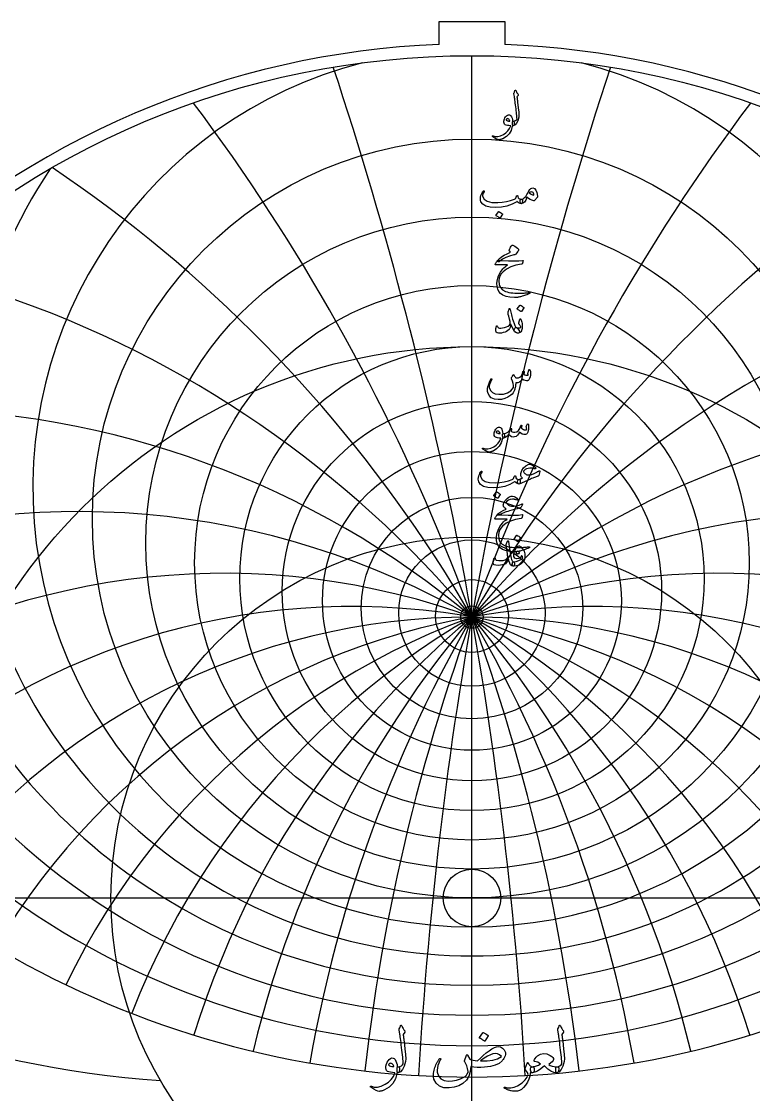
# Model space of a CAD drawing. Header units: millimetres. Extents: x -57 to 57, y -57 to 58.
# Drawn here: x -29.8 to 18.6, y -13 to 58.1 of the extents above; entities that cross this region are included whole.
import ezdxf

# ---------------------------------------------------------------- set-up
doc = ezdxf.new("R2010")
doc.units = ezdxf.units.MM
for name, color, linetype in [('CUT_INNER', 6, 'Continuous'), ('CUT_OUTER', 1, 'Continuous'), ('ENGRAVE', 7, 'Continuous'), ('ENGRAVE_FINE', 8, 'Continuous'), ('TEXT', 5, 'Continuous')]:
    doc.layers.add(name, color=color, linetype=linetype)

msp = doc.modelspace()

# ---------------------------------------------------------------- linework, layer by layer
at = {"layer": 'CUT_INNER'}
msp.add_circle((0, 0), 1.91, dxfattribs=at)
at = {"layer": 'CUT_OUTER'}
for points in [[(-2.17, 58.068), (2.17, 58.068), (2.17, 56.5382)], [(-2.17, 56.5382), (-2.17, 58.068)]]:
    msp.add_lwpolyline(points, dxfattribs=at)
for centre, radius, start, end in [((-0.0002, -0.0001), 56.5799, 134.296617, 87.801785), ((-0.0009, 0.0013), 56.5785, 92.197186, 134.297159)]:
    msp.add_arc(centre, radius, start, end, dxfattribs=at)
at = {"layer": 'ENGRAVE'}
for points in [[(0, -55.8), (0, 55.8)], [(-55.8, 0), (55.8, 0)]]:
    msp.add_lwpolyline(points, dxfattribs=at)
for centre, radius in [((0, 0), 55.8), ((0, 25.1369), 25.1369), ((0, 23.5101), 21.5959), ((0, 22.2027), 18.3636), ((0, 0), 36.5261), ((0, 21.1556), 15.3705), ((0, 20.326), 12.5622), ((0, 19.6827), 9.8956), ((0, 19.2029), 7.3349), ((0, 0), 23.9096), ((0, 18.8707), 4.8496), ((0, 18.6754), 2.4129), ((0, 18.611), 0.744)]:
    msp.add_circle(centre, radius, dxfattribs=at)
for centre, radius, start, end in [((0, 27.1655), 29.0797, 104.436571, 75.563429), ((0, 29.713), 33.552, 146.343028, 33.656972), ((0, 32.9507), 38.7358, 168.076059, 11.923941), ((0, 37.1375), 44.9014, 184.845211, 355.154789), ((0, 42.6833), 52.4704, 199.041634, 340.958366), ((0, -26.5378), 45.1487, 36, 144), ((0, -26.5378), 45.1487, 36, 144), ((0, 50.2738), 62.1419, 211.615649, 328.384351), ((-15.5311, 57.9629), 70.25, 235.026154, 265.845624)]:
    msp.add_arc(centre, radius, start, end, dxfattribs=at)
at = {"layer": 'ENGRAVE_FINE'}
for centre, radius, start, end in [((-256.0512, -26.5378), 260.0012, 3.256593, 18.285878), ((-256.0512, -26.5378), 260.0012, 3.256593, 18.285878), ((256.0512, -26.5378), 260.0012, 161.714122, 176.743407), ((256.0512, -26.5378), 260.0012, 161.714122, 176.743407), ((-124.0451, -26.5378), 132.0061, 6.558023, 36.869498), ((-124.0451, -26.5378), 132.0061, 6.558023, 36.869498), ((124.0451, -26.5378), 132.0061, 143.130502, 173.441977), ((124.0451, -26.5378), 132.0061, 143.130502, 173.441977), ((-78.1999, -26.5378), 90.2975, 9.951474, 56.069558), ((-78.1999, -26.5378), 90.2975, 9.951474, 56.069558), ((78.1999, -26.5378), 90.2975, 123.930442, 170.048526), ((78.1999, -26.5378), 90.2975, 123.930442, 170.048526), ((-53.8062, -26.5378), 70.239, 13.489072, 76.236453), ((-53.8062, -26.5378), 70.239, 13.489072, 76.236453), ((53.8062, -26.5378), 70.239, 103.763547, 166.510928), ((53.8062, -26.5378), 70.239, 103.763547, 166.510928), ((-37.8843, -26.5378), 58.9375, 17.231004, 97.725349), ((-37.8843, -26.5378), 58.9375, 17.231004, 97.725349), ((37.8843, -26.5378), 58.9375, 82.274651, 162.768996), ((37.8843, -26.5378), 58.9375, 82.274651, 162.768996), ((-26.0666, -26.5378), 52.1333, 21.249547, 120.755909), ((-26.0666, -26.5378), 52.1333, 21.249547, 120.755909), ((26.0666, -26.5378), 52.1333, 59.244091, 158.750453), ((26.0666, -26.5378), 52.1333, 59.244091, 158.750453), ((-16.4328, -26.5378), 48.0463, 25.634518, 130.214249), ((-16.4328, -26.5378), 48.0463, 25.634518, 130.214249), ((16.4328, -26.5378), 48.0463, 49.785751, 154.365482), ((16.4328, -26.5378), 48.0463, 49.785751, 154.365482), ((-7.9609, -26.5378), 45.8452, 30.500929, 137.66478), ((-7.9609, -26.5378), 45.8452, 30.500929, 137.66478), ((7.9609, -26.5378), 45.8452, 42.33522, 149.499071), ((7.9609, -26.5378), 45.8452, 42.33522, 149.499071), ((0, 106.0028), 124.6138, 243.541053, 296.458947)]:
    msp.add_arc(centre, radius, start, end, dxfattribs=at)
at = {"layer": 'TEXT'}
for points in [[(2.7885, 53.3384), (2.8108, 53.3923), (2.8281, 53.435), (2.8405, 53.4665), (2.8479, 53.4869), (2.8537, 53.4999), (2.8611, 53.5092), (2.8702, 53.5148), (2.8809, 53.5166), (2.8931, 53.5146), (2.9032, 53.5084), (2.9112, 53.4981), (2.9172, 53.4836), (2.9446, 53.4129), (2.9774, 53.3492), (3.0156, 53.2925), (3.0591, 53.2427), (3.0713, 53.2269), (3.0748, 53.2089), (3.0696, 53.1889), (3.0558, 53.1668), (2.9832, 53.0645), (2.9882, 53.0188), (2.9931, 52.9738), (2.9981, 52.9297), (3.003, 52.8863), (3.008, 52.8439), (3.0129, 52.8022), (3.0179, 52.7614), (3.0228, 52.7213), (3.0684, 52.3509), (3.0962, 52.0613), (3.1063, 51.8526), (3.0987, 51.7247), (3.0364, 51.4927), (2.9551, 51.3213), (2.8549, 51.2106), (2.7357, 51.1604), (2.7324, 51.1604), (2.7291, 51.1604), (2.7258, 51.1604), (2.7225, 51.1604), (2.7029, 51.179), (2.6903, 51.2215), (2.6848, 51.2879), (2.6862, 51.3782), (2.6893, 51.4117), (2.6986, 51.436), (2.714, 51.4513), (2.7357, 51.4574), (2.8194, 51.4742), (2.8891, 51.5045), (2.9448, 51.5484), (2.9865, 51.6059), (2.9837, 51.675), (2.9787, 51.7536), (2.9713, 51.8417), (2.9617, 51.9392), (2.9501, 52.0459), (2.9366, 52.1612), (2.9212, 52.2851), (2.904, 52.4177), (2.8881, 52.5481), (2.8735, 52.6652), (2.8601, 52.7692), (2.8479, 52.8599), (2.8374, 52.9375), (2.8289, 53.0018), (2.8225, 53.053), (2.8182, 53.0909), (2.7852, 53.279), (2.7842, 53.2976), (2.7844, 53.3137), (2.7858, 53.3273), (2.7885, 53.3384)], [(2.6697, 51.1241), (2.5924, 50.8525), (2.4626, 50.625), (2.2805, 50.4417), (2.046, 50.3024), (2.0132, 50.2883), (1.9808, 50.2756), (1.9489, 50.2644), (1.9173, 50.2546), (1.8864, 50.2465), (1.8563, 50.2402), (1.827, 50.2357), (1.7985, 50.2331), (1.7276, 50.2433), (1.6335, 50.2802), (1.5164, 50.3439), (1.3761, 50.4344), (1.361, 50.4474), (1.3522, 50.46), (1.3495, 50.4722), (1.353, 50.4839), (1.3608, 50.493), (1.3712, 50.4971), (1.3839, 50.4963), (1.3992, 50.4905), (1.545, 50.4433), (1.7086, 50.4435), (1.8899, 50.4912), (2.0889, 50.5862), (2.2514, 50.6966), (2.3859, 50.8263), (2.4923, 50.9754), (2.5707, 51.1439), (2.5701, 51.1499), (2.5682, 51.1547), (2.5651, 51.1582), (2.5608, 51.1604), (2.4472, 51.167), (2.3504, 51.1802), (2.2706, 51.2), (2.2077, 51.2264), (2.159, 51.2673), (2.1285, 51.3238), (2.1161, 51.396), (2.1219, 51.4838), (2.1238, 51.4955), (2.126, 51.5074), (2.1287, 51.5194), (2.1318, 51.5317), (2.1353, 51.5444), (2.1392, 51.5577), (2.1436, 51.5716), (2.1483, 51.5861), (2.1871, 51.6804), (2.2341, 51.7586), (2.2894, 51.8207), (2.3529, 51.8666), (2.4179, 51.8918), (2.4775, 51.8914), (2.5317, 51.8654), (2.5806, 51.8138), (2.6233, 51.7421), (2.6557, 51.6587), (2.6777, 51.5639), (2.6895, 51.4574), (2.696, 51.4576), (2.7023, 51.4579), (2.7084, 51.4584), (2.7142, 51.4591), (2.7201, 51.4598), (2.7262, 51.4603), (2.7325, 51.4606), (2.739, 51.4607), (2.7613, 51.456), (2.7786, 51.4418), (2.791, 51.4181), (2.7984, 51.3848), (2.8015, 51.3483), (2.8009, 51.3114), (2.7965, 51.2741), (2.7885, 51.2363), (2.778, 51.2031), (2.7662, 51.1794), (2.7532, 51.1652), (2.739, 51.1604), (2.6763, 51.1604), (2.6759, 51.1545), (2.6746, 51.1464), (2.6726, 51.1363), (2.6697, 51.1241)], [(2.5113, 51.4937), (2.4767, 51.5542), (2.4387, 51.5969), (2.3975, 51.6218), (2.3529, 51.629), (2.3263, 51.622), (2.3026, 51.6109), (2.2817, 51.5956), (2.2638, 51.5762), (2.258, 51.5659), (2.2572, 51.5548), (2.2613, 51.5428), (2.2704, 51.53), (2.3044, 51.5001), (2.3537, 51.4797), (2.4183, 51.4688), (2.4981, 51.4673), (2.5064, 51.469), (2.5113, 51.4739), (2.513, 51.4822), (2.5113, 51.4937)], [(4.0392, 47.042), (4.1425, 47.0053), (4.2281, 46.9017), (4.296, 46.7314), (4.3461, 46.4942), (4.348, 46.477), (4.3469, 46.462), (4.343, 46.449), (4.3362, 46.4381), (4.1547, 46.2104), (4.1421, 46.1965), (4.1275, 46.1881), (4.1108, 46.185), (4.092, 46.1873), (3.9687, 46.2293), (3.8527, 46.283), (3.7443, 46.3481), (3.6432, 46.4249), (3.5617, 46.2357), (3.4724, 46.1006), (3.3753, 46.0196), (3.2703, 45.9926), (3.2585, 45.9969), (3.2464, 46.0099), (3.2338, 46.0315), (3.2208, 46.0619), (3.2008, 46.1369), (3.1936, 46.1972), (3.1991, 46.2425), (3.2175, 46.2731), (3.2282, 46.2803), (3.2406, 46.2854), (3.2546, 46.2885), (3.2703, 46.2896), (3.3454, 46.3024), (3.4188, 46.3374), (3.4906, 46.3948), (3.5607, 46.4744), (3.5914, 46.5206), (3.6374, 46.5965), (3.6987, 46.7021), (3.7752, 46.8374), (3.835, 46.9269), (3.8989, 46.9908), (3.967, 47.0292), (4.0392, 47.042)], [(0.7524, 46.8308), (0.7642, 46.8436), (0.7763, 46.8489), (0.7889, 46.8469), (0.8019, 46.8374), (0.8118, 46.825), (0.8151, 46.811), (0.8118, 46.7953), (0.8019, 46.778), (0.7516, 46.7), (0.7194, 46.6278), (0.7054, 46.5614), (0.7095, 46.5008), (0.8128, 46.3015), (1.0139, 46.1625), (1.3128, 46.0837), (1.7094, 46.0652), (2.0037, 46.0868), (2.2861, 46.132), (2.5565, 46.2007), (2.8149, 46.2929), (2.8605, 46.3199), (2.8982, 46.3613), (2.9281, 46.4172), (2.9502, 46.4876), (2.9576, 46.5076), (2.97, 46.5214), (2.9873, 46.529), (3.0096, 46.5305), (3.0255, 46.5237), (3.0368, 46.5098), (3.0436, 46.489), (3.0459, 46.4612), (3.0614, 46.3923), (3.1045, 46.3407), (3.1752, 46.3065), (3.2736, 46.2896), (3.3091, 46.2817), (3.333, 46.2615), (3.3454, 46.2289), (3.3462, 46.184), (3.3342, 46.1002), (3.3181, 46.0404), (3.2979, 46.0045), (3.2736, 45.9926), (3.2012, 46.0021), (3.1325, 46.0305), (3.0676, 46.078), (3.0063, 46.1444), (3.0011, 46.147), (2.9923, 46.1452), (2.9797, 46.1388), (2.9634, 46.1279), (2.6557, 45.9546), (2.3199, 45.8309), (1.9561, 45.7566), (1.5642, 45.7319), (1.202, 45.7566), (0.9207, 45.8309), (0.7202, 45.9546), (0.6006, 46.1279), (0.5734, 46.2246), (0.5643, 46.3234), (0.5734, 46.4242), (0.6006, 46.5272), (0.6373, 46.6229), (0.6749, 46.7054), (0.7132, 46.7747), (0.7524, 46.8308)], [(3.8016, 46.7186), (3.8635, 46.667), (3.9336, 46.6245), (4.012, 46.5911), (4.0986, 46.5668), (4.0939, 46.6317), (4.0763, 46.6847), (4.046, 46.7258), (4.0029, 46.7549), (3.9532, 46.7699), (3.9031, 46.7689), (3.8525, 46.7518), (3.8016, 46.7186)], [(1.7523, 45.4613), (1.7564, 45.4654), (1.7622, 45.4679), (1.7696, 45.4687), (1.7787, 45.4679), (1.8428, 45.4419), (1.9033, 45.4101), (1.96, 45.3726), (2.013, 45.3293), (2.0182, 45.3227), (2.0204, 45.3161), (2.0198, 45.3095), (2.0163, 45.3029), (1.8612, 45.0521), (1.8554, 45.0461), (1.848, 45.0446), (1.8389, 45.0477), (1.8282, 45.0554), (1.8189, 45.062), (1.8043, 45.0719), (1.7843, 45.0851), (1.7589, 45.1016), (1.7278, 45.1214), (1.6904, 45.1445), (1.6469, 45.1709), (1.5972, 45.2006), (1.5906, 45.2055), (1.5873, 45.2105), (1.5873, 45.2154), (1.5906, 45.2204)], [(2.7852, 42.6046), (2.4969, 42.5294), (2.2424, 42.4322), (2.0217, 42.3132), (1.8348, 42.1723), (1.8061, 42.1507), (1.7795, 42.1385), (1.755, 42.1358), (1.7325, 42.1426), (1.7063, 42.1738), (1.7102, 42.2177), (1.7443, 42.2744), (1.8084, 42.3439), (1.96, 42.4697), (2.1343, 42.5832), (2.3312, 42.6842), (2.5509, 42.7729), (2.4882, 42.8653), (2.4764, 42.8884), (2.4709, 42.9115), (2.4715, 42.9346), (2.4783, 42.9577), (2.5226, 43.0458), (2.5633, 43.1186), (2.6002, 43.1762), (2.6334, 43.2184), (2.6546, 43.2384), (2.6755, 43.249), (2.6959, 43.25), (2.7159, 43.2415), (2.832, 43.1759), (2.9296, 43.1145), (3.0086, 43.0571), (3.069, 43.0039), (3.0808, 42.9868), (3.0863, 42.9652), (3.0857, 42.939), (3.0789, 42.9082), (3.0577, 42.8602), (3.0236, 42.8018), (2.9768, 42.7331), (2.9172, 42.6541), (2.9015, 42.6424), (2.8743, 42.6302), (2.8355, 42.6176), (2.7852, 42.6046)], [(2.0064, 42.2218), (2.4298, 42.207), (2.7959, 42.2053), (3.1047, 42.2169), (3.3561, 42.2416), (3.3638, 42.2426), (3.3705, 42.242), (3.3762, 42.2401), (3.3808, 42.2367), (3.3843, 42.232), (3.3862, 42.2264), (3.3867, 42.2197), (3.3858, 42.2119), (3.3793, 42.1818), (3.373, 42.1542), (3.3669, 42.129), (3.361, 42.1063), (3.3554, 42.0861), (3.3499, 42.0684), (3.3447, 42.0531), (3.3396, 42.0403), (3.3289, 42.0199), (3.3165, 42.0049), (3.3025, 41.9952), (3.2868, 41.9908), (2.9056, 41.9217), (2.574, 41.8135), (2.2919, 41.666), (2.0592, 41.4793), (1.9416, 41.3451), (1.8563, 41.203), (1.803, 41.053), (1.782, 40.8952), (1.8022, 40.6475), (1.8826, 40.4456), (2.0233, 40.2895), (2.2242, 40.1791), (2.3284, 40.1457), (2.4428, 40.1181), (2.5676, 40.0962), (2.7027, 40.0801), (2.8479, 40.0696), (3.003, 40.0645), (3.168, 40.0647), (3.3429, 40.0702), (3.4051, 40.0737), (3.4662, 40.0777), (3.5264, 40.082), (3.5854, 40.0867), (3.6431, 40.0919), (3.6989, 40.0975), (3.7528, 40.1034), (3.8049, 40.1098), (3.8208, 40.1107), (3.8321, 40.1065), (3.8389, 40.0975), (3.8412, 40.0834), (3.84, 40.0671), (3.8362, 40.0546), (3.8301, 40.0457), (3.8214, 40.0405), (3.7282, 40.0011), (3.6399, 39.9655), (3.5566, 39.9335), (3.4782, 39.9052), (3.405, 39.8805), (3.3371, 39.859), (3.2746, 39.8409), (3.2175, 39.826), (3.1638, 39.8151), (3.1115, 39.8054), (3.0606, 39.797), (3.0112, 39.7897), (2.9631, 39.7842), (2.916, 39.7807), (2.8699, 39.7792), (2.8248, 39.7798), (2.5171, 39.8038), (2.2605, 39.8557), (2.0551, 39.9358), (1.9008, 40.0438), (1.7876, 40.1789), (1.7086, 40.3367), (1.6638, 40.5172), (1.6533, 40.7203), (1.6857, 40.9724), (1.763, 41.217), (1.8853, 41.4542), (2.0526, 41.6839), (2.118, 41.7534), (2.192, 41.8201), (2.2747, 41.8838), (2.3661, 41.9446), (1.5675, 41.9512), (1.5483, 41.9595), (1.5403, 41.9743), (1.5434, 41.9958), (1.5576, 42.0238), (1.5844, 42.0647), (1.6088, 42.1014), (1.6306, 42.134), (1.65, 42.1624), (1.6669, 42.1866), (1.6814, 42.2062), (1.6933, 42.2212), (1.7028, 42.2317), (1.7243, 42.2336), (1.782, 42.2326), (1.8761, 42.2286), (2.0064, 42.2218)], [(3.1663, 39.2607), (3.1705, 39.2648), (3.1762, 39.2673), (3.1837, 39.2681), (3.1927, 39.2673), (3.2569, 39.2413), (3.3173, 39.2095), (3.374, 39.172), (3.427, 39.1287), (3.4322, 39.1221), (3.4345, 39.1155), (3.4339, 39.1089), (3.4303, 39.1023), (3.2752, 38.8515), (3.2695, 38.8455), (3.262, 38.8441), (3.253, 38.8472), (3.2422, 38.8548), (3.233, 38.8614), (3.2183, 38.8713), (3.1983, 38.8845), (3.173, 38.901), (3.1418, 38.9208), (3.1045, 38.9439), (3.061, 38.9703), (3.0112, 39), (3.0046, 39.0049), (3.0013, 39.0099), (3.0013, 39.0148), (3.0046, 39.0198)], [(2.5294, 38.9769), (2.5484, 38.8904), (2.569, 38.8024), (2.5913, 38.713), (2.6152, 38.6221), (2.6408, 38.5294), (2.6681, 38.4345), (2.6969, 38.3372), (2.7275, 38.2377), (2.7891, 38.0587), (2.8454, 37.9242), (2.8964, 37.8343), (2.9419, 37.7889), (2.9818, 37.7619), (3.022, 37.7237), (3.0626, 37.6744), (3.1037, 37.614), (3.1424, 37.5391), (3.1532, 37.4828), (3.1358, 37.4451), (3.0904, 37.4259), (2.9438, 37.4407), (2.8141, 37.5381), (2.7013, 37.7179), (2.6053, 37.9803), (2.6033, 37.9846), (2.6004, 37.9877), (2.5967, 37.9896), (2.5922, 37.9902), (2.5888, 37.9896), (2.5856, 37.9877), (2.5823, 37.9846), (2.5789, 37.9803), (2.5697, 37.9378), (2.5583, 37.8928), (2.5449, 37.8454), (2.5294, 37.7955), (2.5125, 37.7483), (2.4948, 37.7089), (2.4762, 37.6773), (2.4569, 37.6536), (2.3871, 37.5927), (2.3001, 37.5389), (2.1957, 37.4921), (2.0741, 37.4523), (1.9503, 37.4228), (1.8431, 37.4102), (1.7523, 37.4145), (1.6781, 37.4358), (1.6145, 37.489), (1.5857, 37.5826), (1.5914, 37.7167), (1.6319, 37.8912), (1.6358, 37.897), (1.6409, 37.9011), (1.6473, 37.9036), (1.655, 37.9044), (1.664, 37.9034), (1.6715, 37.9003), (1.6772, 37.8951), (1.6814, 37.8879), (1.697, 37.8514), (1.7144, 37.8211), (1.7333, 37.7969), (1.754, 37.779), (1.8183, 37.7551), (1.9058, 37.7493), (2.0163, 37.7617), (2.15, 37.7922), (2.2925, 37.838), (2.4032, 37.8895), (2.4822, 37.9469), (2.5294, 38.01), (2.5373, 38.0739), (2.5245, 38.1832), (2.4911, 38.3379), (2.4371, 38.538), (2.4111, 38.6434), (2.3958, 38.7286), (2.3913, 38.7935), (2.3975, 38.8383), (2.4602, 39.0165), (2.467, 39.0353), (2.4742, 39.0487), (2.4818, 39.0567), (2.4898, 39.0594), (2.4997, 39.0542), (2.5096, 39.0388), (2.5195, 39.013), (2.5294, 38.9769)], [(3.196, 37.911), (3.1767, 37.9434), (3.1581, 37.9712), (3.1404, 37.9945), (3.1235, 38.0133), (3.1113, 38.0294), (3.1045, 38.0479), (3.103, 38.069), (3.1069, 38.0925), (3.1762, 38.3433), (3.1859, 38.3652), (3.1985, 38.3713), (3.214, 38.3619), (3.2323, 38.3367), (3.26, 38.2833), (3.2835, 38.2187), (3.3029, 38.143), (3.3182, 38.0562), (3.327, 37.9729), (3.3305, 37.8912), (3.3287, 37.8112), (3.3214, 37.7328), (3.3097, 37.6645), (3.2942, 37.6049), (3.275, 37.554), (3.2521, 37.5117), (3.2239, 37.4803), (3.1853, 37.4556), (3.1364, 37.4374), (3.0772, 37.4259), (3.0166, 37.4236), (2.9601, 37.4333), (2.9077, 37.455), (2.8594, 37.4886), (2.8221, 37.5313), (2.8025, 37.5802), (2.8007, 37.6352), (2.8165, 37.6965), (2.8419, 37.7466), (2.8718, 37.7782), (2.9063, 37.7912), (2.9452, 37.7856), (3.0352, 37.7639), (3.1136, 37.7617), (3.1804, 37.7788), (3.2356, 37.8153), (3.2369, 37.825), (3.2307, 37.8442), (3.2171, 37.8728), (3.196, 37.911)], [(3.7653, 34.9727), (3.7711, 34.9872), (3.7785, 34.9975), (3.7876, 35.0037), (3.7983, 35.0057), (3.8121, 35.0041), (3.8239, 34.9991), (3.8336, 34.9909), (3.8412, 34.9793), (3.86, 34.9381), (3.8734, 34.8869), (3.8814, 34.8259), (3.8841, 34.7549), (3.8769, 34.639), (3.8552, 34.5289), (3.8191, 34.4245), (3.7686, 34.3259), (3.7513, 34.3022), (3.7323, 34.2839), (3.7117, 34.2709), (3.6894, 34.2632), (3.6088, 34.2581), (3.5219, 34.2723), (3.4289, 34.3059), (3.3297, 34.3589), (3.2462, 34.2445), (3.1474, 34.1684), (3.0333, 34.1306), (2.904, 34.1312), (2.8998, 34.0616), (2.8937, 33.9947), (2.8857, 33.9305), (2.8759, 33.8689), (2.8643, 33.8096), (2.8508, 33.7522), (2.8354, 33.6966), (2.8182, 33.6428), (2.7782, 33.5459), (2.7241, 33.4564), (2.6561, 33.3743), (2.574, 33.2996), (2.382, 33.1718), (2.1788, 33.0818), (1.9645, 33.0299), (1.7391, 33.0158), (1.4852, 33.0503), (1.2845, 33.1404), (1.1371, 33.2862), (1.0428, 33.4877), (1.03, 33.5603), (1.028, 33.6461), (1.0366, 33.7451), (1.056, 33.8573), (1.0871, 33.9803), (1.1311, 34.1081), (1.1878, 34.241), (1.2573, 34.3787), (1.2629, 34.3874), (1.2697, 34.3936), (1.2777, 34.3973), (1.287, 34.3985), (1.2963, 34.3977), (1.3043, 34.3952), (1.3111, 34.3911), (1.3167, 34.3853), (1.3204, 34.3769), (1.3217, 34.368), (1.3204, 34.3587), (1.3167, 34.349), (1.2284, 34.1657), (1.1715, 34.0149), (1.1459, 33.8967), (1.1517, 33.8111), (1.235, 33.6224), (1.3662, 33.4853), (1.5452, 33.3997), (1.7721, 33.3656), (2.0893, 33.3859), (2.3579, 33.4663), (2.5777, 33.607), (2.7489, 33.8078), (2.7483, 33.9403), (2.7266, 34.0801), (2.6839, 34.2274), (2.6202, 34.382), (2.6122, 34.3977), (2.6078, 34.4117), (2.6072, 34.4241), (2.6103, 34.4348), (2.628, 34.4717), (2.6449, 34.5062), (2.661, 34.5385), (2.6763, 34.5685), (2.6907, 34.5958), (2.7043, 34.6201), (2.7171, 34.6412), (2.7291, 34.6592), (2.7359, 34.6669), (2.7431, 34.67), (2.7508, 34.6685), (2.7588, 34.6625), (2.7629, 34.658), (2.7687, 34.651), (2.7761, 34.6415), (2.7852, 34.6295), (2.7955, 34.6151), (2.8066, 34.5982), (2.8186, 34.5788), (2.8314, 34.5569), (2.8574, 34.5149), (2.8792, 34.4843), (2.897, 34.4654), (2.9106, 34.4579), (2.9964, 34.4507), (3.0822, 34.4654), (3.168, 34.5019), (3.2538, 34.5602), (3.2849, 34.599), (3.3157, 34.6625), (3.346, 34.7508), (3.3759, 34.8638), (3.3788, 34.8746), (3.3841, 34.8836), (3.392, 34.8911), (3.4023, 34.8968), (3.412, 34.9006), (3.4213, 34.9018), (3.4301, 34.9006), (3.4386, 34.8968), (3.4512, 34.8762), (3.4559, 34.8374), (3.4528, 34.7805), (3.4419, 34.7054), (3.5085, 34.6646), (3.5797, 34.6378), (3.6554, 34.625), (3.7356, 34.6262), (3.7346, 34.6504), (3.7315, 34.67), (3.7263, 34.685), (3.7191, 34.6955), (3.7108, 34.7054), (3.7059, 34.7153), (3.7043, 34.7252), (3.7059, 34.7351)], [(3.6877, 31.4053), (3.695, 31.4103), (3.7034, 31.4086), (3.7131, 31.4004), (3.7241, 31.3855), (3.7358, 31.3604), (3.7447, 31.3245), (3.7507, 31.2779), (3.7538, 31.2205), (3.7548, 31.1554), (3.7513, 31.0918), (3.7432, 31.03), (3.7306, 30.9697), (3.6939, 30.8526), (3.6531, 30.7684), (3.6081, 30.7173), (3.5591, 30.6991), (3.4429, 30.7059), (3.3355, 30.7363), (3.2367, 30.7901), (3.1465, 30.8674), (3.0847, 30.7455), (3.0112, 30.6505), (2.9263, 30.5822), (2.8297, 30.5407), (2.7285, 30.5317), (2.626, 30.5572), (2.5222, 30.6175), (2.4173, 30.7123), (2.3323, 30.6041), (2.2489, 30.5267), (2.1673, 30.4803), (2.0873, 30.4648), (2.0712, 30.4739), (2.0559, 30.5011), (2.0415, 30.5465), (2.0278, 30.61), (2.0229, 30.6727), (2.0312, 30.7189), (2.0526, 30.7486), (2.0873, 30.7618), (2.2395, 30.7963), (2.3727, 30.8633), (2.487, 30.9629), (2.5823, 31.0951), (2.5874, 31.1024), (2.593, 31.1075), (2.599, 31.1106), (2.6054, 31.1116), (2.6132, 31.1108), (2.6202, 31.1083), (2.6264, 31.1042), (2.6318, 31.0984), (2.6348, 31.0807), (2.6276, 31.0506), (2.6101, 31.0081), (2.5823, 30.9532), (2.6188, 30.911), (2.6755, 30.8798), (2.7524, 30.8598), (2.8495, 30.8509), (2.9706, 30.8763), (3.0764, 30.959), (3.167, 31.0991), (3.2423, 31.2964), (3.246, 31.3065), (3.2505, 31.3138), (3.2559, 31.3181), (3.262, 31.3195), (3.2713, 31.3187), (3.2794, 31.3162), (3.2862, 31.3121), (3.2917, 31.3063), (3.2959, 31.2981), (3.2984, 31.2898), (3.2992, 31.2816), (3.2984, 31.2733), (3.2653, 31.1347), (3.3039, 31.1005), (3.3503, 31.0704), (3.4046, 31.0444), (3.4666, 31.0225), (3.5271, 31.0083), (3.5731, 31.0052), (3.6046, 31.0133), (3.6217, 31.0324), (3.6273, 31.0617), (3.6242, 31.1034), (3.6125, 31.1574), (3.592, 31.2238), (3.5956, 31.2426), (3.6127, 31.2791), (3.6434, 31.3334), (3.6877, 31.4053)], [(2.0213, 30.4285), (1.9439, 30.1569), (1.8142, 29.9294), (1.6321, 29.7461), (1.3976, 29.6068), (1.3648, 29.5927), (1.3324, 29.58), (1.3004, 29.5688), (1.2689, 29.559), (1.2379, 29.5508), (1.2078, 29.5446), (1.1785, 29.5401), (1.1501, 29.5375), (1.0791, 29.5476), (0.9851, 29.5846), (0.8679, 29.6483), (0.7277, 29.7388), (0.7126, 29.7518), (0.7037, 29.7644), (0.701, 29.7766), (0.7046, 29.7883), (0.7124, 29.7974), (0.7227, 29.8015), (0.7355, 29.8007), (0.7508, 29.7949), (0.8966, 29.7477), (1.0601, 29.7479), (1.2414, 29.7956), (1.4405, 29.8906), (1.603, 30.001), (1.7374, 30.1307), (1.8439, 30.2798), (1.9223, 30.4483), (1.9216, 30.4543), (1.9198, 30.4591), (1.9167, 30.4626), (1.9123, 30.4648), (1.7987, 30.4714), (1.702, 30.4846), (1.6222, 30.5044), (1.5593, 30.5308), (1.5106, 30.5717), (1.4801, 30.6282), (1.4677, 30.7004), (1.4735, 30.7882), (1.4753, 30.7999), (1.4776, 30.8118), (1.4803, 30.8238), (1.4834, 30.8361), (1.4869, 30.8488), (1.4908, 30.8621), (1.4951, 30.876), (1.4999, 30.8905), (1.5386, 30.9848), (1.5857, 31.063), (1.6409, 31.125), (1.7045, 31.171), (1.7694, 31.1962), (1.829, 31.1958), (1.8833, 31.1698), (1.9322, 31.1182), (1.9748, 31.0465), (2.0072, 30.9631), (2.0293, 30.8683), (2.0411, 30.7618), (2.0475, 30.7619), (2.0538, 30.7623), (2.0599, 30.7628), (2.0658, 30.7635), (2.0717, 30.7642), (2.0778, 30.7647), (2.0841, 30.765), (2.0906, 30.7651), (2.1128, 30.7604), (2.1301, 30.7462), (2.1425, 30.7224), (2.15, 30.6892), (2.153, 30.6527), (2.1524, 30.6158), (2.1481, 30.5785), (2.1401, 30.5407), (2.1295, 30.5075), (2.1178, 30.4838), (2.1048, 30.4696), (2.0906, 30.4648), (2.0278, 30.4648), (2.0274, 30.4589), (2.0262, 30.4508), (2.0241, 30.4407), (2.0213, 30.4285)], [(1.8629, 30.7981), (1.8282, 30.8586), (1.7903, 30.9013), (1.749, 30.9262), (1.7045, 30.9334), (1.6778, 30.9264), (1.6541, 30.9153), (1.6333, 30.9), (1.6154, 30.8806), (1.6096, 30.8703), (1.6088, 30.8592), (1.6129, 30.8472), (1.622, 30.8344), (1.656, 30.8045), (1.7053, 30.7841), (1.7698, 30.7732), (1.8497, 30.7717), (1.8579, 30.7734), (1.8629, 30.7783), (1.8645, 30.7866), (1.8629, 30.7981)], [(4.4913, 28.2527), (4.4253, 27.9887), (4.4179, 27.9759), (4.4055, 27.9639), (4.3882, 27.9528), (4.3659, 27.9425), (4.3165, 27.925), (4.264, 27.9057), (4.2084, 27.8846), (4.1497, 27.8616), (4.088, 27.837), (4.0231, 27.8109), (3.9552, 27.7833), (3.8841, 27.7544), (3.1251, 27.4244), (3.0904, 27.432), (3.0624, 27.4549), (3.041, 27.493), (3.0261, 27.5465), (3.0236, 27.6032), (3.0393, 27.6512), (3.0731, 27.6906), (3.1251, 27.7214), (3.1316, 27.7243), (3.1445, 27.73), (3.1638, 27.7384), (3.1894, 27.7494), (3.2213, 27.7629), (3.2592, 27.7787), (3.303, 27.7967), (3.3528, 27.8171), (3.2887, 27.8829), (3.248, 27.9548), (3.2309, 28.033), (3.2373, 28.1174), (3.3008, 28.318), (3.4089, 28.4878), (3.5615, 28.6266), (3.7587, 28.7345), (3.8018, 28.7446), (3.8519, 28.7419), (3.9091, 28.7264), (3.9732, 28.6982), (4.0398, 28.6596), (4.1011, 28.6165), (4.157, 28.5688), (4.2075, 28.5167), (4.2217, 28.4975), (4.2281, 28.4795), (4.2267, 28.4628), (4.2174, 28.4474), (4.2034, 28.4354), (4.1877, 28.4292), (4.1704, 28.4288), (4.1514, 28.4342), (4.0526, 28.4653), (3.9476, 28.4795), (3.8365, 28.4769), (3.7191, 28.4573), (3.6129, 28.4255), (3.5285, 28.383), (3.466, 28.3298), (3.4254, 28.2659), (3.4213, 28.2374), (3.432, 28.2048), (3.4576, 28.1681), (3.498, 28.1273), (3.5442, 28.0901), (3.5904, 28.0613), (3.6366, 28.0406), (3.6828, 28.0283), (3.8212, 28.0248), (3.9691, 28.0538), (4.1264, 28.1155), (4.2933, 28.2098), (4.3112, 28.2211), (4.3288, 28.232), (4.3459, 28.2426), (4.3626, 28.2527), (4.3787, 28.2621), (4.394, 28.2708), (4.4084, 28.2786), (4.422, 28.2857), (4.4597, 28.3034), (4.4839, 28.3038), (4.4944, 28.2869), (4.4913, 28.2527)], [(0.6072, 28.2626), (0.619, 28.2753), (0.6311, 28.2807), (0.6437, 28.2786), (0.6567, 28.2692), (0.6666, 28.2568), (0.6699, 28.2428), (0.6666, 28.2271), (0.6567, 28.2098), (0.6064, 28.1318), (0.5742, 28.0596), (0.5602, 27.9932), (0.5643, 27.9326), (0.6676, 27.7333), (0.8687, 27.5943), (1.1676, 27.5155), (1.5642, 27.497), (1.8585, 27.5186), (2.1409, 27.5638), (2.4113, 27.6325), (2.6697, 27.7247), (2.7153, 27.7517), (2.753, 27.7931), (2.7829, 27.849), (2.805, 27.9194), (2.8124, 27.9394), (2.8248, 27.9532), (2.8421, 27.9608), (2.8644, 27.9623), (2.8803, 27.9555), (2.8916, 27.9416), (2.8984, 27.9208), (2.9007, 27.893), (2.9162, 27.8241), (2.9593, 27.7725), (3.03, 27.7383), (3.1284, 27.7214), (3.1639, 27.7135), (3.1878, 27.6933), (3.2002, 27.6607), (3.201, 27.6158), (3.189, 27.532), (3.1729, 27.4722), (3.1527, 27.4363), (3.1284, 27.4244), (3.056, 27.4338), (2.9873, 27.4623), (2.9224, 27.5097), (2.8611, 27.5762), (2.8559, 27.5788), (2.8471, 27.577), (2.8345, 27.5706), (2.8182, 27.5597), (2.5105, 27.3864), (2.1747, 27.2627), (1.8109, 27.1884), (1.419, 27.1637), (1.0568, 27.1884), (0.7755, 27.2627), (0.575, 27.3864), (0.4554, 27.5597), (0.4282, 27.6564), (0.4191, 27.7552), (0.4282, 27.856), (0.4554, 27.959), (0.4921, 28.0547), (0.5297, 28.1372), (0.568, 28.2065), (0.6072, 28.2626)], [(1.6071, 26.8931), (1.6112, 26.8972), (1.617, 26.8997), (1.6244, 26.9005), (1.6335, 26.8997), (1.6976, 26.8737), (1.7581, 26.8419), (1.8148, 26.8044), (1.8678, 26.7611), (1.873, 26.7545), (1.8752, 26.7479), (1.8746, 26.7413), (1.8711, 26.7347), (1.716, 26.4839), (1.7102, 26.4779), (1.7028, 26.4764), (1.6937, 26.4795), (1.683, 26.4872), (1.6737, 26.4938), (1.6591, 26.5037), (1.6391, 26.5169), (1.6137, 26.5334), (1.5826, 26.5532), (1.5452, 26.5763), (1.5017, 26.6027), (1.452, 26.6324), (1.4454, 26.6373), (1.4421, 26.6423), (1.4421, 26.6472), (1.4454, 26.6522)], [(3.3479, 26.0985), (3.3505, 26.0752), (3.3355, 26.0317), (3.3027, 25.968), (3.2521, 25.884), (3.2414, 25.8704), (3.229, 25.8593), (3.215, 25.8506), (3.1993, 25.8444), (2.9882, 25.7863), (2.8, 25.7339), (2.6351, 25.6873), (2.4931, 25.6464), (2.3744, 25.6116), (2.2786, 25.5829), (2.2061, 25.5604), (2.1566, 25.5441), (1.7573, 25.3659), (1.7292, 25.3639), (1.7078, 25.3676), (1.6929, 25.3771), (1.6847, 25.3923), (1.6844, 25.3979), (1.6871, 25.4047), (1.6927, 25.4127), (1.7012, 25.422), (1.7824, 25.4983), (1.9041, 25.5788), (2.0662, 25.6633), (2.2688, 25.752), (2.2137, 25.799), (2.1673, 25.8444), (2.1295, 25.8881), (2.1005, 25.9302), (2.0825, 25.9762), (2.0782, 26.0317), (2.0875, 26.0967), (2.1104, 26.1711), (2.1475, 26.2487), (2.1995, 26.3262), (2.2663, 26.4038), (2.3479, 26.4813), (2.4368, 26.5484), (2.522, 26.5943), (2.6035, 26.6193), (2.6813, 26.6232), (2.7866, 26.602), (2.8817, 26.558), (2.9665, 26.4914), (3.041, 26.4021), (3.0476, 26.391), (3.0509, 26.3807), (3.0509, 26.3712), (3.0476, 26.3625), (3.0403, 26.3545), (3.0319, 26.3501), (3.0222, 26.3495), (3.0112, 26.3526), (2.9627, 26.3681), (2.916, 26.3815), (2.8711, 26.3928), (2.8281, 26.4021), (2.7872, 26.4091), (2.7485, 26.4137), (2.7121, 26.4157), (2.678, 26.4153), (2.5358, 26.3986), (2.4164, 26.3584), (2.3197, 26.2947), (2.2457, 26.2074), (2.3244, 26.1037), (2.4123, 26.0267), (2.5092, 25.9766), (2.6153, 25.9533), (2.773, 25.9517), (2.9428, 25.9764), (3.1245, 26.0276), (3.3182, 26.1051), (3.3262, 26.1072), (3.3338, 26.1068), (3.341, 26.1039), (3.3479, 26.0985)], [(1.9784, 25.3758), (2.4018, 25.361), (2.7679, 25.3593), (3.0766, 25.3709), (3.3281, 25.3956), (3.3358, 25.3965), (3.3425, 25.396), (3.3482, 25.3941), (3.3528, 25.3907), (3.3562, 25.386), (3.3582, 25.3804), (3.3587, 25.3737), (3.3578, 25.3659), (3.3513, 25.3358), (3.345, 25.3082), (3.3389, 25.283), (3.333, 25.2603), (3.3273, 25.2401), (3.3219, 25.2224), (3.3166, 25.2071), (3.3115, 25.1943), (3.3008, 25.1739), (3.2885, 25.1588), (3.2744, 25.1492), (3.2588, 25.1448), (2.8776, 25.0757), (2.546, 24.9674), (2.2638, 24.82), (2.0312, 24.6333), (1.9136, 24.4991), (1.8282, 24.3569), (1.775, 24.207), (1.754, 24.0492), (1.7742, 23.8015), (1.8546, 23.5996), (1.9953, 23.4435), (2.1962, 23.3331), (2.3003, 23.2997), (2.4148, 23.2721), (2.5396, 23.2502), (2.6746, 23.2341), (2.8198, 23.2236), (2.9749, 23.2184), (3.1399, 23.2187), (3.3148, 23.2242), (3.377, 23.2277), (3.4382, 23.2316), (3.4983, 23.236), (3.5574, 23.2407), (3.615, 23.2459), (3.6708, 23.2514), (3.7248, 23.2574), (3.7768, 23.2638), (3.7927, 23.2646), (3.8041, 23.2605), (3.8109, 23.2514), (3.8132, 23.2374), (3.8119, 23.2211), (3.8082, 23.2085), (3.802, 23.1997), (3.7934, 23.1945), (3.7001, 23.1551), (3.6118, 23.1194), (3.5285, 23.0875), (3.4501, 23.0592), (3.3769, 23.0345), (3.3091, 23.013), (3.2466, 22.9949), (3.1894, 22.98), (3.1357, 22.9691), (3.0834, 22.9594), (3.0326, 22.9509), (2.9832, 22.9437), (2.935, 22.9382), (2.8879, 22.9346), (2.8418, 22.9332), (2.7968, 22.9338), (2.489, 22.9577), (2.2325, 23.0097), (2.027, 23.0897), (1.8728, 23.1978), (1.7595, 23.3329), (1.6805, 23.4907), (1.6358, 23.6712), (1.6253, 23.8743), (1.6576, 24.1264), (1.735, 24.371), (1.8573, 24.6082), (2.0246, 24.8379), (2.0899, 24.9074), (2.164, 24.974), (2.2467, 25.0378), (2.338, 25.0986), (1.5395, 25.1052), (1.5203, 25.1135), (1.5122, 25.1283), (1.5153, 25.1498), (1.5296, 25.1778), (1.5564, 25.2187), (1.5807, 25.2554), (1.6026, 25.288), (1.622, 25.3164), (1.6389, 25.3406), (1.6533, 25.3601), (1.6653, 25.3752), (1.6748, 25.3857), (1.6962, 25.3876), (1.754, 25.3865), (1.848, 25.3826), (1.9784, 25.3758)], [(2.7456, 22.2719), (2.7695, 22.2604), (2.7885, 22.2422), (2.8025, 22.2175), (2.8116, 22.1861), (2.8176, 22.1474), (2.819, 22.1102), (2.8159, 22.0748), (2.8083, 22.0409), (2.797, 22.0121), (2.7827, 21.9914), (2.7656, 21.9791), (2.7456, 21.9749), (2.6468, 22.0024), (2.5649, 22.0715), (2.5, 22.1822), (2.4519, 22.3346), (2.4457, 22.3609), (2.4404, 22.3837), (2.4358, 22.403), (2.4321, 22.4188), (2.4292, 22.4311), (2.4272, 22.4398), (2.4259, 22.4451), (2.4255, 22.4468), (2.4205, 22.4565), (2.4156, 22.4592), (2.4107, 22.4549), (2.4057, 22.4435), (2.3496, 22.3169), (2.2869, 22.2175), (2.2176, 22.1453), (2.1417, 22.1003), (2.0316, 22.0657), (1.9025, 22.0442), (1.7544, 22.036), (1.5873, 22.0409), (1.4757, 22.0754), (1.4149, 22.1589), (1.4048, 22.2915), (1.4454, 22.4732), (1.4547, 22.4951), (1.466, 22.5112), (1.4794, 22.5215), (1.4949, 22.526), (1.5102, 22.5246), (1.523, 22.517), (1.5333, 22.5032), (1.5411, 22.4831), (1.5578, 22.4405), (1.5782, 22.4081), (1.6024, 22.386), (1.6302, 22.3742), (1.7863, 22.3503), (1.9346, 22.3478), (2.0751, 22.3668), (2.2077, 22.4072), (2.2652, 22.4374), (2.3125, 22.4782), (2.3494, 22.5298), (2.376, 22.592), (2.3744, 22.6215), (2.3661, 22.6902), (2.3513, 22.7981), (2.3298, 22.9451), (2.3189, 23.0238), (2.3092, 23.0949), (2.3007, 23.1583), (2.2935, 23.2141), (2.2873, 23.2618), (2.282, 23.3011), (2.2774, 23.332), (2.2737, 23.3543), (2.2706, 23.3886), (2.2712, 23.4187), (2.2756, 23.4447), (2.2836, 23.4665), (2.2964, 23.4937), (2.3083, 23.5189), (2.3195, 23.5423), (2.3298, 23.5639), (2.3391, 23.5836), (2.3471, 23.6014), (2.3539, 23.6174), (2.3595, 23.6315), (2.3653, 23.6429), (2.3727, 23.6505), (2.3818, 23.6544), (2.3925, 23.6546), (2.4043, 23.6501), (2.4131, 23.6431), (2.4191, 23.6336), (2.4222, 23.6216), (2.4423, 23.4528), (2.463, 23.2929), (2.4844, 23.1418), (2.5064, 22.9996), (2.5287, 22.8663), (2.5513, 22.7418), (2.5741, 22.6262), (2.5971, 22.5194), (2.6249, 22.4198), (2.659, 22.3454), (2.6992, 22.2961), (2.7456, 22.2719)], [(2.9502, 24.0209), (2.9543, 24.0251), (2.9601, 24.0275), (2.9675, 24.0284), (2.9766, 24.0275), (3.0407, 24.0016), (3.1012, 23.9698), (3.1579, 23.9323), (3.2109, 23.8889), (3.2161, 23.8823), (3.2183, 23.8757), (3.2177, 23.8691), (3.2142, 23.8625), (3.0591, 23.6117), (3.0533, 23.6058), (3.0459, 23.6043), (3.0368, 23.6074), (3.0261, 23.615), (3.0168, 23.6216), (3.0022, 23.6315), (2.9822, 23.6447), (2.9568, 23.6612), (2.9257, 23.681), (2.8883, 23.7041), (2.8448, 23.7305), (2.7951, 23.7602), (2.7885, 23.7652), (2.7852, 23.7701), (2.7852, 23.7751), (2.7885, 23.78)], [(3.1251, 23.3246), (3.1478, 23.3213), (3.173, 23.3114), (3.2006, 23.2949), (3.2307, 23.2718), (3.3596, 23.1345), (3.4493, 22.9798), (3.4999, 22.8078), (3.5112, 22.6184), (3.5011, 22.5199), (3.4807, 22.432), (3.4499, 22.3549), (3.4089, 22.2884), (3.2759, 22.1513), (3.121, 22.0533), (2.9442, 21.9945), (2.7456, 21.9749), (2.7256, 21.9797), (2.7085, 21.9939), (2.6942, 22.0176), (2.6829, 22.0508), (2.6787, 22.0692), (2.6759, 22.088), (2.6745, 22.1072), (2.6746, 22.1267), (2.6758, 22.1461), (2.6775, 22.1647), (2.6799, 22.1824), (2.6829, 22.1993), (2.6918, 22.2286), (2.7052, 22.2505), (2.7231, 22.2649), (2.7456, 22.2719), (2.9391, 22.2979), (3.1069, 22.3462), (3.2493, 22.4167), (3.366, 22.5095), (3.3604, 22.556), (3.3536, 22.5929), (3.3456, 22.6203), (3.3363, 22.6382), (3.3252, 22.6537), (3.3148, 22.6638), (3.3054, 22.6686), (3.2967, 22.6679), (3.2907, 22.6659), (3.286, 22.663), (3.2825, 22.6593), (3.2802, 22.6547), (3.2484, 22.5896), (3.2092, 22.5392), (3.1626, 22.5038), (3.1086, 22.4831), (2.9516, 22.471), (2.8438, 22.5137), (2.785, 22.6112), (2.7753, 22.7636), (2.7885, 22.8511), (2.8149, 22.9418), (2.8545, 23.0359), (2.9073, 23.1332), (2.963, 23.217), (3.0179, 23.2768), (3.0719, 23.3127), (3.1251, 23.3246)], [(3.0162, 22.9682), (2.9834, 22.959), (2.9576, 22.9344), (2.9389, 22.8946), (2.9271, 22.8395), (2.9273, 22.8309), (2.9279, 22.8247), (2.929, 22.821), (2.9304, 22.8197), (2.9636, 22.8117), (2.9972, 22.8074), (3.0313, 22.8068), (3.0657, 22.8098), (3.096, 22.8162), (3.121, 22.8255), (3.1406, 22.8377), (3.1548, 22.8527), (3.1177, 22.9058), (3.0822, 22.9427), (3.0484, 22.9635), (3.0162, 22.9682)], [(-4.8092, -8.6737), (-4.7795, -8.6019), (-4.7564, -8.545), (-4.7399, -8.5029), (-4.73, -8.4757), (-4.7223, -8.4584), (-4.7124, -8.446), (-4.7003, -8.4386), (-4.686, -8.4361), (-4.6698, -8.4389), (-4.6563, -8.4471), (-4.6456, -8.4609), (-4.6376, -8.4801), (-4.601, -8.5744), (-4.5573, -8.6594), (-4.5064, -8.735), (-4.4484, -8.8013), (-4.4322, -8.8225), (-4.4275, -8.8464), (-4.4344, -8.8731), (-4.4528, -8.9025), (-4.5496, -9.0389), (-4.543, -9.1), (-4.5364, -9.1599), (-4.5298, -9.2188), (-4.5232, -9.2765), (-4.5166, -9.3332), (-4.51, -9.3887), (-4.5034, -9.4432), (-4.4968, -9.4965), (-4.436, -9.9904), (-4.3989, -10.3765), (-4.3854, -10.6548), (-4.3956, -10.8253), (-4.4787, -11.1347), (-4.587, -11.3632), (-4.7207, -11.5109), (-4.8796, -11.5777), (-4.884, -11.5777), (-4.8884, -11.5777), (-4.8928, -11.5777), (-4.8972, -11.5777), (-4.9233, -11.553), (-4.9401, -11.4963), (-4.9475, -11.4078), (-4.9456, -11.2873), (-4.9415, -11.2428), (-4.9291, -11.2103), (-4.9085, -11.19), (-4.8796, -11.1817), (-4.768, -11.1594), (-4.675, -11.119), (-4.6008, -11.0604), (-4.5452, -10.9837), (-4.5489, -10.8916), (-4.5556, -10.7868), (-4.5654, -10.6694), (-4.5782, -10.5393), (-4.5937, -10.3971), (-4.6118, -10.2434), (-4.6322, -10.0781), (-4.6552, -9.9013), (-4.6764, -9.7275), (-4.6959, -9.5713), (-4.7138, -9.4327), (-4.73, -9.3117), (-4.744, -9.2083), (-4.7553, -9.1225), (-4.7638, -9.0543), (-4.7696, -9.0037), (-4.8136, -8.7529), (-4.815, -8.7282), (-4.8147, -8.7067), (-4.8128, -8.6886), (-4.8092, -8.6737)], [(5.698, -8.6737), (5.7277, -8.6019), (5.7508, -8.545), (5.7673, -8.5029), (5.7772, -8.4757), (5.7849, -8.4584), (5.7948, -8.446), (5.8069, -8.4386), (5.8212, -8.4361), (5.8374, -8.4389), (5.8509, -8.4471), (5.8616, -8.4609), (5.8696, -8.4801), (5.9062, -8.5744), (5.9499, -8.6594), (6.0008, -8.735), (6.0588, -8.8013), (6.075, -8.8225), (6.0797, -8.8464), (6.0728, -8.8731), (6.0544, -8.9025), (5.9576, -9.0389), (5.9642, -9.1), (5.9708, -9.1599), (5.9774, -9.2188), (5.984, -9.2765), (5.9906, -9.3332), (5.9972, -9.3887), (6.0038, -9.4432), (6.0104, -9.4965), (6.0712, -9.9904), (6.1083, -10.3765), (6.1218, -10.6548), (6.1116, -10.8253), (6.0286, -11.1347), (5.9202, -11.3632), (5.7866, -11.5109), (5.6276, -11.5777), (5.6232, -11.5777), (5.6188, -11.5777), (5.6144, -11.5777), (5.61, -11.5777), (5.5839, -11.553), (5.5671, -11.4963), (5.5597, -11.4078), (5.5616, -11.2873), (5.5657, -11.2428), (5.5781, -11.2103), (5.5987, -11.19), (5.6276, -11.1817), (5.7393, -11.1594), (5.8322, -11.119), (5.9064, -11.0604), (5.962, -10.9837), (5.9583, -10.8916), (5.9516, -10.7868), (5.9418, -10.6694), (5.929, -10.5393), (5.9135, -10.3971), (5.8955, -10.2434), (5.875, -10.0781), (5.852, -9.9013), (5.8308, -9.7275), (5.8113, -9.5713), (5.7934, -9.4327), (5.7772, -9.3117), (5.7632, -9.2083), (5.7519, -9.1225), (5.7434, -9.0543), (5.7376, -9.0037), (5.6936, -8.7529), (5.6922, -8.7282), (5.6925, -8.7067), (5.6944, -8.6886), (5.698, -8.6737)], [(0.7172, -8.9333), (0.7227, -8.9278), (0.7304, -8.9245), (0.7403, -8.9234), (0.7524, -8.9245), (0.8379, -8.9592), (0.9185, -9.0015), (0.9941, -9.0516), (1.0648, -9.1093), (1.0717, -9.1181), (1.0747, -9.1269), (1.0739, -9.1357), (1.0692, -9.1445), (0.8624, -9.4789), (0.8547, -9.4869), (0.8448, -9.4888), (0.8327, -9.4847), (0.8184, -9.4745), (0.806, -9.4657), (0.7865, -9.4525), (0.7598, -9.4349), (0.726, -9.4129), (0.6845, -9.3865), (0.6347, -9.3557), (0.5767, -9.3205), (0.5104, -9.2809), (0.5016, -9.2743), (0.4972, -9.2677), (0.4972, -9.2611), (0.5016, -9.2545)], [(1.7468, -9.8485), (1.9002, -9.8711), (2.0306, -9.9431), (2.1379, -10.0647), (2.222, -10.2357), (2.2313, -10.3012), (2.2242, -10.3743), (2.2005, -10.4552), (2.1604, -10.5437), (2.1142, -10.629), (2.0724, -10.6999), (2.035, -10.7566), (2.002, -10.7989), (1.8095, -10.9573), (1.5488, -11.0805), (1.2199, -11.1685), (0.8228, -11.2213), (0.5838, -11.2329), (0.3553, -11.2279), (0.1372, -11.2065), (-0.0704, -11.1685), (-0.1193, -11.4911), (-0.1826, -11.7504), (-0.2602, -11.9465), (-0.352, -12.0793), (-0.5929, -12.2842), (-0.8668, -12.4368), (-1.1737, -12.5372), (-1.5136, -12.5853), (-1.8714, -12.5685), (-2.1571, -12.4654), (-2.3708, -12.2759), (-2.5124, -12.0001), (-2.5245, -11.9574), (-2.5344, -11.9127), (-2.5421, -11.8661), (-2.5476, -11.8175), (-2.5504, -11.7673), (-2.5498, -11.7158), (-2.546, -11.6628), (-2.5388, -11.6085), (-2.5234, -11.5124), (-2.5036, -11.4177), (-2.4794, -11.3243), (-2.4508, -11.2323), (-2.4181, -11.142), (-2.3815, -11.0536), (-2.3411, -10.9671), (-2.2968, -10.8825), (-2.2771, -10.8481), (-2.2578, -10.8154), (-2.2386, -10.7843), (-2.2198, -10.7549), (-2.2015, -10.7271), (-2.1841, -10.701), (-2.1674, -10.6765), (-2.1516, -10.6537), (-2.1403, -10.6408), (-2.1285, -10.6328), (-2.1161, -10.6298), (-2.1032, -10.6317), (-2.0895, -10.6369), (-2.079, -10.6438), (-2.0719, -10.6523), (-2.068, -10.6625), (-2.0669, -10.6741), (-2.068, -10.6867), (-2.0713, -10.7005), (-2.0768, -10.7153), (-2.109, -10.764), (-2.1395, -10.8176), (-2.1684, -10.8762), (-2.1956, -10.9397), (-2.2528, -11.1022), (-2.288, -11.2554), (-2.3012, -11.3992), (-2.2924, -11.5337), (-2.2102, -11.7892), (-2.0603, -11.9748), (-1.8428, -12.0906), (-1.5576, -12.1365), (-1.282, -12.1236), (-1.0142, -12.0716), (-0.7541, -11.9806), (-0.5016, -11.8505), (-0.4254, -11.7963), (-0.3597, -11.7306), (-0.3044, -11.6533), (-0.2596, -11.5645), (-0.2544, -11.5521), (-0.2519, -11.537), (-0.2522, -11.5191), (-0.2552, -11.4985), (-0.294, -11.3016), (-0.3443, -11.1289), (-0.4062, -10.9804), (-0.4796, -10.8561), (-0.4942, -10.8333), (-0.5027, -10.8132), (-0.5052, -10.7959), (-0.5016, -10.7813), (-0.3652, -10.4205), (-0.3457, -10.3933), (-0.3267, -10.382), (-0.3083, -10.3867), (-0.2904, -10.4073), (-0.1276, -10.6845), (-0.0404, -10.7258), (0.0715, -10.7571), (0.2082, -10.7786), (0.3696, -10.7901), (0.5613, -10.6034), (0.7535, -10.4304), (0.9463, -10.2712), (1.1396, -10.1257), (1.3244, -10.0044), (1.4872, -9.9178), (1.628, -9.8658), (1.7468, -9.8485)], [(-4.9676, -11.6261), (-5.0707, -11.9883), (-5.2437, -12.2916), (-5.4865, -12.5361), (-5.7992, -12.7217), (-5.8429, -12.7406), (-5.8861, -12.7575), (-5.9287, -12.7725), (-5.9708, -12.7855), (-6.0121, -12.7964), (-6.0522, -12.8048), (-6.0913, -12.8107), (-6.1292, -12.8141), (-6.2238, -12.8006), (-6.3492, -12.7514), (-6.5054, -12.6664), (-6.6924, -12.5457), (-6.7125, -12.5284), (-6.7243, -12.5116), (-6.7279, -12.4954), (-6.7232, -12.4797), (-6.7128, -12.4676), (-6.699, -12.4621), (-6.682, -12.4632), (-6.6616, -12.4709), (-6.4672, -12.5339), (-6.2491, -12.5336), (-6.0074, -12.4701), (-5.742, -12.3433), (-5.5253, -12.1962), (-5.346, -12.0232), (-5.2041, -11.8244), (-5.0996, -11.5997), (-5.1004, -11.5917), (-5.1029, -11.5854), (-5.107, -11.5807), (-5.1128, -11.5777), (-5.2643, -11.5689), (-5.3933, -11.5513), (-5.4997, -11.5249), (-5.5836, -11.4897), (-5.6485, -11.4353), (-5.6892, -11.3599), (-5.7057, -11.2637), (-5.698, -11.1465), (-5.6955, -11.131), (-5.6925, -11.1152), (-5.6889, -11.0991), (-5.6848, -11.0827), (-5.6801, -11.0658), (-5.6749, -11.0481), (-5.6691, -11.0295), (-5.6628, -11.0101), (-5.6111, -10.8844), (-5.5484, -10.7802), (-5.4747, -10.6974), (-5.39, -10.6361), (-5.3034, -10.6026), (-5.2239, -10.6031), (-5.1516, -10.6378), (-5.0864, -10.7065), (-5.0295, -10.8022), (-4.9863, -10.9133), (-4.9569, -11.0398), (-4.9412, -11.1817), (-4.9325, -11.1816), (-4.9242, -11.1812), (-4.916, -11.1805), (-4.9082, -11.1795), (-4.9004, -11.1786), (-4.8923, -11.1779), (-4.8839, -11.1775), (-4.8752, -11.1773), (-4.8455, -11.1836), (-4.8224, -11.2026), (-4.8059, -11.2342), (-4.796, -11.2785), (-4.7919, -11.3272), (-4.7927, -11.3764), (-4.7985, -11.4262), (-4.8092, -11.4765), (-4.8232, -11.5208), (-4.8389, -11.5524), (-4.8562, -11.5714), (-4.8752, -11.5777), (-4.9588, -11.5777), (-4.9594, -11.5857), (-4.961, -11.5964), (-4.9638, -11.6099), (-4.9676, -11.6261)], [(1.9624, -10.4997), (1.8274, -10.3969), (1.6863, -10.3347), (1.5392, -10.3133), (1.386, -10.3325), (1.2199, -10.3911), (1.0296, -10.4876), (0.8151, -10.6221), (0.5764, -10.7945), (1.0112, -10.7959), (1.3871, -10.7472), (1.7042, -10.6485), (1.9624, -10.4997)], [(5.6276, -11.1817), (5.692, -11.1913), (5.7354, -11.2202), (5.7579, -11.2683), (5.7596, -11.3357), (5.7382, -11.4399), (5.709, -11.515), (5.6722, -11.5609), (5.6276, -11.5777), (5.4249, -11.5593), (5.2217, -11.4776), (5.0179, -11.3327), (4.8136, -11.1245), (4.5559, -11.3244), (4.3373, -11.4666), (4.1577, -11.551), (4.0172, -11.5777), (3.9707, -11.5673), (3.9325, -11.5359), (3.9025, -11.4837), (3.8808, -11.4105), (3.8745, -11.3137), (3.8951, -11.2433), (3.9427, -11.1993), (4.0172, -11.1817), (4.085, -11.1751), (4.1519, -11.1641), (4.2181, -11.1487), (4.2834, -11.1289), (4.3479, -11.1044), (4.4116, -11.075), (4.4744, -11.0406), (4.5364, -11.0013), (4.4602, -10.9392), (4.3681, -10.8891), (4.26, -10.8512), (4.136, -10.8253), (4.1247, -10.8206), (4.1173, -10.811), (4.1137, -10.7964), (4.114, -10.7769), (4.1349, -10.7095), (4.18, -10.635), (4.2493, -10.5533), (4.3428, -10.4645), (4.5378, -10.3476), (4.7443, -10.305), (4.9624, -10.3366), (5.192, -10.4425), (5.2894, -10.5102), (5.357, -10.5767), (5.3949, -10.6422), (5.4032, -10.7065), (5.379, -10.7758), (5.3196, -10.8517), (5.225, -10.9342), (5.0952, -11.0233), (5.1879, -11.0926), (5.3075, -11.1421), (5.4541, -11.1718), (5.6276, -11.1817)], [(-5.1788, -11.1333), (-5.225, -11.0527), (-5.2756, -10.9958), (-5.3306, -10.9625), (-5.39, -10.9529), (-5.4255, -10.9623), (-5.4571, -10.9771), (-5.4849, -10.9975), (-5.5088, -11.0233), (-5.5165, -11.0371), (-5.5176, -11.0519), (-5.5121, -11.0679), (-5.5, -11.0849), (-5.4546, -11.1248), (-5.3889, -11.152), (-5.3028, -11.1666), (-5.1964, -11.1685), (-5.1854, -11.1663), (-5.1788, -11.1597), (-5.1766, -11.1487), (-5.1788, -11.1333)], [(3.52, -11.3049), (3.6564, -10.9529), (3.6715, -10.9249), (3.6861, -10.9111), (3.7001, -10.9117), (3.7136, -10.9265), (3.7505, -10.9881), (3.7862, -11.0409), (3.8209, -11.0849), (3.8544, -11.1201), (3.8912, -11.1471), (3.9314, -11.1663), (3.9748, -11.1779), (4.0216, -11.1817), (4.0678, -11.1938), (4.1008, -11.2301), (4.1206, -11.2906), (4.1272, -11.3753), (4.1206, -11.4606), (4.1008, -11.5227), (4.0678, -11.5618), (4.0216, -11.5777), (3.9861, -11.5794), (3.9501, -11.5799), (3.9135, -11.5794), (3.8764, -11.5777), (3.8701, -11.5794), (3.8643, -11.5843), (3.8591, -11.5926), (3.8544, -11.6041), (3.8308, -11.8123), (3.773, -12.0144), (3.6812, -12.2105), (3.5552, -12.4005), (3.4147, -12.5658), (3.2791, -12.6876), (3.1485, -12.766), (3.0228, -12.8009), (2.9046, -12.81), (2.7962, -12.8108), (2.6977, -12.8034), (2.6092, -12.7877), (2.5659, -12.7756), (2.5196, -12.7613), (2.4702, -12.7448), (2.4178, -12.7261), (2.3627, -12.7047), (2.305, -12.6799), (2.245, -12.6519), (2.1824, -12.6205), (2.1667, -12.6134), (2.1549, -12.6051), (2.1469, -12.5958), (2.1428, -12.5853), (2.1401, -12.5713), (2.1406, -12.56), (2.1444, -12.5515), (2.1516, -12.5457), (2.1609, -12.5405), (2.1714, -12.538), (2.1829, -12.5383), (2.1956, -12.5413), (2.3342, -12.5694), (2.464, -12.5831), (2.585, -12.5826), (2.6972, -12.5677), (2.8082, -12.5384), (2.9167, -12.499), (3.0227, -12.4493), (3.1262, -12.3895), (3.2275, -12.3198), (3.327, -12.2405), (3.4244, -12.1515), (3.52, -12.0529), (3.5918, -11.963), (3.6487, -11.8736), (3.6908, -11.7848), (3.718, -11.6965), (3.71, -11.6349), (3.6773, -11.5645), (3.6198, -11.4853), (3.5376, -11.3973), (3.5233, -11.3783), (3.5156, -11.3566), (3.5145, -11.3321), (3.52, -11.3049)]]:
    msp.add_lwpolyline(points, close=True, dxfattribs=at)

doc.saveas('drawing.dxf')
